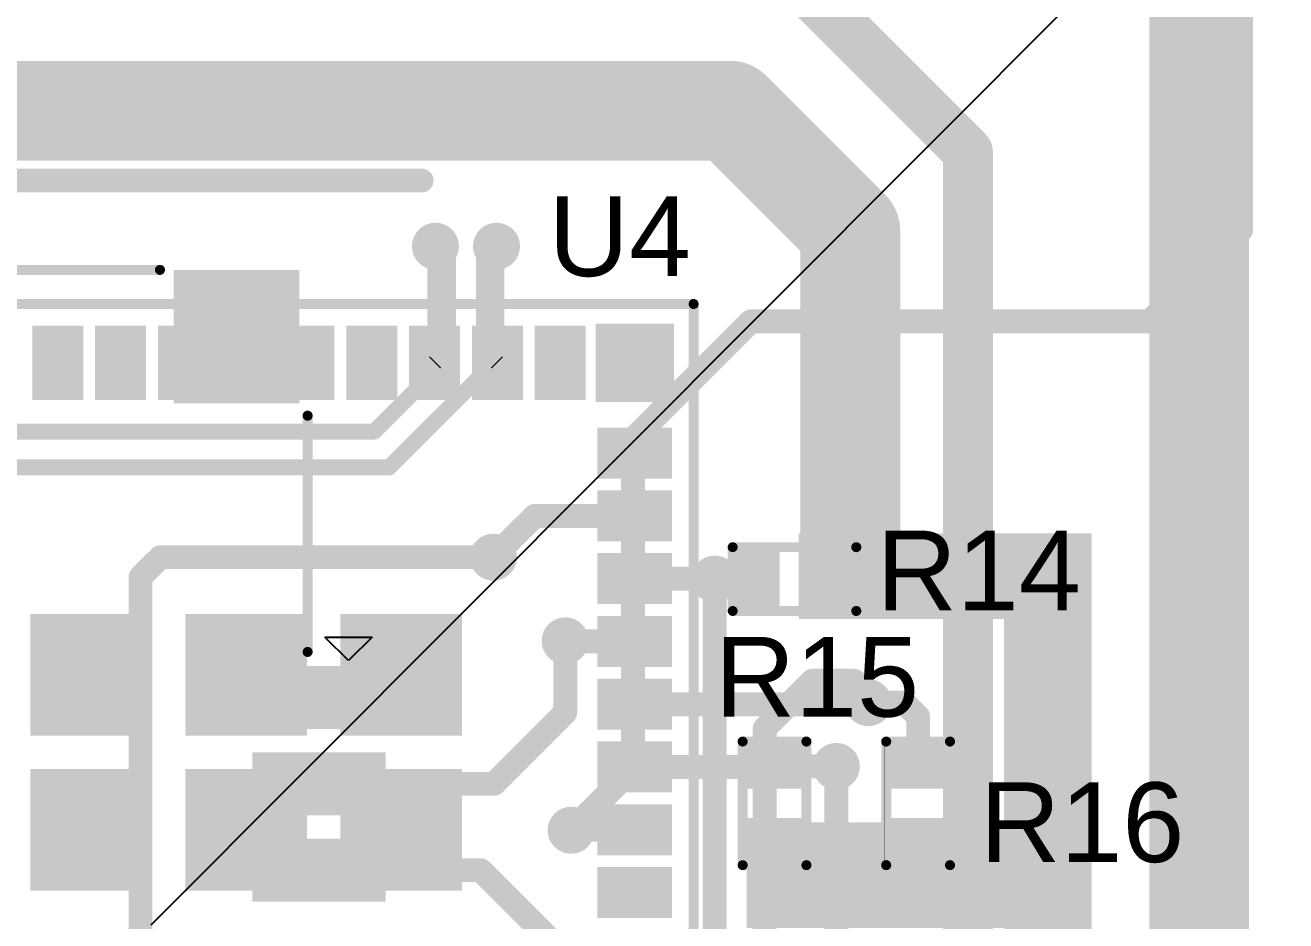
# Model space of a CAD drawing. Header units: inches. Extents: x 0 to 5376, y 0 to 5416.
# Drawn here: x 11.59 to 27.64, y 39.38 to 50.79 of the extents above; entities that cross this region are included whole.
import ezdxf

# ---------------------------------------------------------------- set-up
doc = ezdxf.new("R2010")
doc.units = ezdxf.units.IN
for name, color, linetype in [('Bottom Layer', 5, 'Continuous'), ('Bottom Overlay', 54, 'Continuous'), ('Bottom Paste', 16, 'Continuous'), ('Bottom Solder', 6, 'Continuous'), ('Layer 1', 16, 'Continuous'), ('Layer 2', 76, 'Continuous'), ('Top Layer', 1, 'Continuous'), ('Top Overlay', 2, 'Continuous'), ('Top Paste', 8, 'Continuous'), ('Top Solder', 216, 'Continuous'), ('Via Holes', 16, 'Continuous')]:
    doc.layers.add(name, color=color, linetype=linetype)
doc.styles.add('Arial', font='', dxfattribs={"height": 0.2})
doc.styles.get('Arial').set_extended_font_data('Arial')

msp = doc.modelspace()

# ---------------------------------------------------------------- hatches: boundary and pattern name
at = {"layer": 'Bottom Layer'}
h = msp.add_hatch(color=5, dxfattribs=at)
edge = h.paths.add_edge_path()
edge.add_arc((16.811, 47.973), 0.3, 0, 360)
h = msp.add_hatch(color=5, dxfattribs=at)
edge = h.paths.add_edge_path()
edge.add_arc((17.589, 47.973), 0.3, 0, 360)
for points in [[(13.528, 46.022), (13.528, 47.622), (15.028, 47.622), (15.028, 46.022)], [(14.528, 41.872), (14.528, 42.572), (16.128, 42.572), (16.128, 41.872)], [(14.528, 40.772), (14.528, 41.472), (16.128, 41.472), (16.128, 40.772)], [(14.528, 39.672), (14.528, 40.372), (16.128, 40.372), (16.128, 39.672)]]:
    msp.add_hatch(color=5, dxfattribs=at).paths.add_polyline_path(points)
h = msp.add_hatch(color=5, dxfattribs=at)
edge = h.paths.add_edge_path()
edge.add_arc((23.595, 45.585), 0.3, 0, 360)
h = msp.add_hatch(color=5, dxfattribs=at)
edge = h.paths.add_edge_path()
edge.add_arc((17.549, 44.011), 0.3, 0, 360)
h = msp.add_hatch(color=5, dxfattribs=at)
edge = h.paths.add_edge_path()
edge.add_arc((20.369, 43.731), 0.3, 0, 360)
h = msp.add_hatch(color=5, dxfattribs=at)
edge = h.paths.add_edge_path()
edge.add_arc((18.464, 42.944), 0.3, 0, 360)
h = msp.add_hatch(color=5, dxfattribs=at)
edge = h.paths.add_edge_path()
edge.add_arc((22.325, 42.156), 0.3, 0, 360)
h = msp.add_hatch(color=5, dxfattribs=at)
edge = h.paths.add_edge_path()
edge.add_arc((21.918, 41.344), 0.3, 0, 360)
h = msp.add_hatch(color=5, dxfattribs=at)
edge = h.paths.add_edge_path()
edge.add_arc((13.993, 40.937), 0.3, 0, 360)
h = msp.add_hatch(color=5, dxfattribs=at)
edge = h.paths.add_edge_path()
edge.add_arc((18.54, 40.531), 0.3, 0, 360)
h = msp.add_hatch(color=5, dxfattribs=at)
edge = h.paths.add_edge_path()
edge.add_arc((14.019, 40.124), 0.3, 0, 360)
at = {"layer": 'Bottom Paste'}
for points in [[(13.528, 46.022), (13.528, 47.622), (15.028, 47.622), (15.028, 46.022)], [(14.528, 41.872), (14.528, 42.572), (16.128, 42.572), (16.128, 41.872)], [(14.528, 40.772), (14.528, 41.472), (16.128, 41.472), (16.128, 40.772)], [(14.528, 39.672), (14.528, 40.372), (16.128, 40.372), (16.128, 39.672)]]:
    msp.add_hatch(color=16, dxfattribs=at).paths.add_polyline_path(points)
at = {"layer": 'Bottom Solder'}
for points in [[(13.478, 45.972), (13.478, 47.672), (15.078, 47.672), (15.078, 45.972)], [(14.478, 41.822), (14.478, 42.622), (16.178, 42.622), (16.178, 41.822)], [(14.478, 40.722), (14.478, 41.522), (16.178, 41.522), (16.178, 40.722)], [(14.478, 39.622), (14.478, 40.422), (16.178, 40.422), (16.178, 39.622)]]:
    msp.add_hatch(color=6, dxfattribs=at).paths.add_polyline_path(points)
at = {"layer": 'Layer 1'}
h = msp.add_hatch(color=16, dxfattribs=at)
edge = h.paths.add_edge_path()
edge.add_arc((16.811, 47.973), 0.3, 0, 360)
h = msp.add_hatch(color=16, dxfattribs=at)
edge = h.paths.add_edge_path()
edge.add_arc((17.589, 47.973), 0.3, 0, 360)
h = msp.add_hatch(color=16, dxfattribs=at)
edge = h.paths.add_edge_path()
edge.add_arc((23.595, 45.585), 0.3, 0, 360)
h = msp.add_hatch(color=16, dxfattribs=at)
edge = h.paths.add_edge_path()
edge.add_arc((17.549, 44.011), 0.3, 0, 360)
h = msp.add_hatch(color=16, dxfattribs=at)
edge = h.paths.add_edge_path()
edge.add_arc((20.369, 43.731), 0.3, 0, 360)
h = msp.add_hatch(color=16, dxfattribs=at)
edge = h.paths.add_edge_path()
edge.add_arc((18.464, 42.944), 0.3, 0, 360)
h = msp.add_hatch(color=16, dxfattribs=at)
edge = h.paths.add_edge_path()
edge.add_arc((22.325, 42.156), 0.3, 0, 360)
h = msp.add_hatch(color=16, dxfattribs=at)
edge = h.paths.add_edge_path()
edge.add_arc((21.918, 41.344), 0.3, 0, 360)
h = msp.add_hatch(color=16, dxfattribs=at)
edge = h.paths.add_edge_path()
edge.add_arc((13.993, 40.937), 0.3, 0, 360)
h = msp.add_hatch(color=16, dxfattribs=at)
edge = h.paths.add_edge_path()
edge.add_arc((18.54, 40.531), 0.3, 0, 360)
h = msp.add_hatch(color=16, dxfattribs=at)
edge = h.paths.add_edge_path()
edge.add_arc((14.019, 40.124), 0.3, 0, 360)
at = {"layer": 'Layer 2'}
h = msp.add_hatch(color=76, dxfattribs=at)
edge = h.paths.add_edge_path()
edge.add_arc((16.811, 47.973), 0.3, 0, 360)
h = msp.add_hatch(color=76, dxfattribs=at)
edge = h.paths.add_edge_path()
edge.add_arc((17.589, 47.973), 0.3, 0, 360)
h = msp.add_hatch(color=76, dxfattribs=at)
edge = h.paths.add_edge_path()
edge.add_arc((23.595, 45.585), 0.3, 0, 360)
h = msp.add_hatch(color=76, dxfattribs=at)
edge = h.paths.add_edge_path()
edge.add_arc((17.549, 44.011), 0.3, 0, 360)
h = msp.add_hatch(color=76, dxfattribs=at)
edge = h.paths.add_edge_path()
edge.add_arc((20.369, 43.731), 0.3, 0, 360)
h = msp.add_hatch(color=76, dxfattribs=at)
edge = h.paths.add_edge_path()
edge.add_arc((18.464, 42.944), 0.3, 0, 360)
h = msp.add_hatch(color=76, dxfattribs=at)
edge = h.paths.add_edge_path()
edge.add_arc((22.325, 42.156), 0.3, 0, 360)
h = msp.add_hatch(color=76, dxfattribs=at)
edge = h.paths.add_edge_path()
edge.add_arc((21.918, 41.344), 0.3, 0, 360)
h = msp.add_hatch(color=76, dxfattribs=at)
edge = h.paths.add_edge_path()
edge.add_arc((13.993, 40.937), 0.3, 0, 360)
h = msp.add_hatch(color=76, dxfattribs=at)
edge = h.paths.add_edge_path()
edge.add_arc((18.54, 40.531), 0.3, 0, 360)
h = msp.add_hatch(color=76, dxfattribs=at)
edge = h.paths.add_edge_path()
edge.add_arc((14.019, 40.124), 0.3, 0, 360)
at = {"layer": 'Top Layer'}
h = msp.add_hatch(color=1, dxfattribs=at)
edge = h.paths.add_edge_path()
edge.add_arc((16.811, 47.973), 0.3, 0, 360)
h = msp.add_hatch(color=1, dxfattribs=at)
edge = h.paths.add_edge_path()
edge.add_arc((17.589, 47.973), 0.3, 0, 360)
for points in [[(11.725, 46.062), (11.725, 46.912), (12.275, 46.912), (12.275, 46.062)], [(12.525, 46.062), (12.525, 46.912), (13.075, 46.912), (13.075, 46.062)], [(13.325, 46.062), (13.325, 46.912), (13.875, 46.912), (13.875, 46.062)], [(14.675, 46.912), (14.675, 46.062), (14.125, 46.062), (14.125, 46.912)], [(15.475, 46.912), (15.475, 46.062), (14.925, 46.062), (14.925, 46.912)], [(16.275, 46.912), (16.275, 46.062), (15.725, 46.062), (15.725, 46.912)], [(17.075, 46.912), (17.075, 46.062), (16.525, 46.062), (16.525, 46.912)], [(17.875, 46.912), (17.875, 46.062), (17.325, 46.062), (17.325, 46.912)], [(18.675, 46.912), (18.675, 46.062), (18.125, 46.062), (18.125, 46.912)], [(18.9, 46.037), (18.9, 46.937), (19.8, 46.937), (19.8, 46.037)], [(19.775, 45.062), (18.925, 45.062), (18.925, 45.612), (19.775, 45.612)], [(19.775, 44.262), (18.925, 44.262), (18.925, 44.812), (19.775, 44.812)], [(21.436, 43.223), (25.017, 43.223), (25.017, 44.315), (21.436, 44.315)], [(24.052, 30.752), (25.171, 30.752), (25.171, 44.315), (24.052, 44.315)], [(19.775, 43.462), (18.925, 43.462), (18.925, 44.012), (19.775, 44.012)], [(20.686, 43.414), (20.686, 44.049), (21.143, 44.049), (21.143, 43.414)], [(21.626, 43.414), (21.626, 44.049), (22.083, 44.049), (22.083, 43.414)], [(11.7, 41.787), (11.7, 43.237), (13.15, 43.237), (13.15, 41.787)], [(13.675, 41.787), (13.675, 43.237), (15.125, 43.237), (15.125, 41.787)], [(15.65, 41.787), (15.65, 43.237), (17.1, 43.237), (17.1, 41.787)], [(19.775, 42.662), (18.925, 42.662), (18.925, 43.212), (19.775, 43.212)], [(19.775, 41.862), (18.925, 41.862), (18.925, 42.412), (19.775, 42.412)], [(19.775, 41.062), (18.925, 41.062), (18.925, 41.612), (19.775, 41.612)], [(20.813, 41.572), (21.448, 41.572), (21.448, 41.115), (20.813, 41.115)], [(22.642, 41.572), (23.277, 41.572), (23.277, 41.115), (22.642, 41.115)], [(11.7, 39.812), (11.7, 41.262), (13.15, 41.262), (13.15, 39.812)], [(13.675, 39.812), (13.675, 41.262), (15.125, 41.262), (15.125, 39.812)], [(15.65, 39.812), (15.65, 41.262), (17.1, 41.262), (17.1, 39.812)], [(19.775, 40.262), (18.925, 40.262), (18.925, 40.812), (19.775, 40.812)], [(20.775, 39.286), (25.017, 39.286), (25.017, 40.632), (20.775, 40.632)], [(20.813, 40.632), (21.448, 40.632), (21.448, 40.175), (20.813, 40.175)], [(22.642, 40.632), (23.277, 40.632), (23.277, 40.175), (22.642, 40.175)], [(19.775, 39.462), (18.925, 39.462), (18.925, 40.012), (19.775, 40.012)]]:
    msp.add_hatch(color=1, dxfattribs=at).paths.add_polyline_path(points)
h = msp.add_hatch(color=1, dxfattribs=at)
edge = h.paths.add_edge_path()
edge.add_arc((23.595, 45.585), 0.3, 0, 360)
h = msp.add_hatch(color=1, dxfattribs=at)
edge = h.paths.add_edge_path()
edge.add_arc((17.549, 44.011), 0.3, 0, 360)
h = msp.add_hatch(color=1, dxfattribs=at)
edge = h.paths.add_edge_path()
edge.add_arc((20.369, 43.731), 0.3, 0, 360)
h = msp.add_hatch(color=1, dxfattribs=at)
edge = h.paths.add_edge_path()
edge.add_arc((18.464, 42.944), 0.3, 0, 360)
h = msp.add_hatch(color=1, dxfattribs=at)
edge = h.paths.add_edge_path()
edge.add_arc((22.325, 42.156), 0.3, 0, 360)
h = msp.add_hatch(color=1, dxfattribs=at)
edge = h.paths.add_edge_path()
edge.add_arc((21.918, 41.344), 0.3, 0, 360)
h = msp.add_hatch(color=1, dxfattribs=at)
edge = h.paths.add_edge_path()
edge.add_arc((13.993, 40.937), 0.3, 0, 360)
h = msp.add_hatch(color=1, dxfattribs=at)
edge = h.paths.add_edge_path()
edge.add_arc((18.54, 40.531), 0.3, 0, 360)
h = msp.add_hatch(color=1, dxfattribs=at)
edge = h.paths.add_edge_path()
edge.add_arc((14.019, 40.124), 0.3, 0, 360)
at = {"layer": 'Top Paste'}
for points in [[(11.725, 46.062), (11.725, 46.912), (12.275, 46.912), (12.275, 46.062)], [(12.525, 46.062), (12.525, 46.912), (13.075, 46.912), (13.075, 46.062)], [(13.325, 46.062), (13.325, 46.912), (13.875, 46.912), (13.875, 46.062)], [(14.675, 46.912), (14.675, 46.062), (14.125, 46.062), (14.125, 46.912)], [(15.475, 46.912), (15.475, 46.062), (14.925, 46.062), (14.925, 46.912)], [(16.275, 46.912), (16.275, 46.062), (15.725, 46.062), (15.725, 46.912)], [(17.075, 46.912), (17.075, 46.062), (16.525, 46.062), (16.525, 46.912)], [(17.875, 46.912), (17.875, 46.062), (17.325, 46.062), (17.325, 46.912)], [(18.675, 46.912), (18.675, 46.062), (18.125, 46.062), (18.125, 46.912)], [(18.9, 46.037), (18.9, 46.937), (19.8, 46.937), (19.8, 46.037)], [(19.775, 45.062), (18.925, 45.062), (18.925, 45.612), (19.775, 45.612)], [(19.775, 44.262), (18.925, 44.262), (18.925, 44.812), (19.775, 44.812)], [(19.775, 43.462), (18.925, 43.462), (18.925, 44.012), (19.775, 44.012)], [(20.686, 43.414), (20.686, 44.049), (21.143, 44.049), (21.143, 43.414)], [(21.626, 43.414), (21.626, 44.049), (22.083, 44.049), (22.083, 43.414)], [(11.7, 41.787), (11.7, 43.237), (13.15, 43.237), (13.15, 41.787)], [(13.675, 41.787), (13.675, 43.237), (15.125, 43.237), (15.125, 41.787)], [(15.65, 41.787), (15.65, 43.237), (17.1, 43.237), (17.1, 41.787)], [(19.775, 42.662), (18.925, 42.662), (18.925, 43.212), (19.775, 43.212)], [(19.775, 41.862), (18.925, 41.862), (18.925, 42.412), (19.775, 42.412)], [(19.775, 41.062), (18.925, 41.062), (18.925, 41.612), (19.775, 41.612)], [(20.813, 41.572), (21.448, 41.572), (21.448, 41.115), (20.813, 41.115)], [(22.642, 41.572), (23.277, 41.572), (23.277, 41.115), (22.642, 41.115)], [(11.7, 39.812), (11.7, 41.262), (13.15, 41.262), (13.15, 39.812)], [(13.675, 39.812), (13.675, 41.262), (15.125, 41.262), (15.125, 39.812)], [(15.65, 39.812), (15.65, 41.262), (17.1, 41.262), (17.1, 39.812)], [(19.775, 40.262), (18.925, 40.262), (18.925, 40.812), (19.775, 40.812)], [(20.813, 40.632), (21.448, 40.632), (21.448, 40.175), (20.813, 40.175)], [(22.642, 40.632), (23.277, 40.632), (23.277, 40.175), (22.642, 40.175)], [(19.775, 39.462), (18.925, 39.462), (18.925, 40.012), (19.775, 40.012)]]:
    msp.add_hatch(color=8, dxfattribs=at).paths.add_polyline_path(points)
at = {"layer": 'Top Solder'}
for points in [[(11.675, 46.012), (11.675, 46.962), (12.325, 46.962), (12.325, 46.012)], [(12.475, 46.012), (12.475, 46.962), (13.125, 46.962), (13.125, 46.012)], [(13.275, 46.012), (13.275, 46.962), (13.925, 46.962), (13.925, 46.012)], [(14.725, 46.962), (14.725, 46.012), (14.075, 46.012), (14.075, 46.962)], [(15.525, 46.962), (15.525, 46.012), (14.875, 46.012), (14.875, 46.962)], [(16.325, 46.962), (16.325, 46.012), (15.675, 46.012), (15.675, 46.962)], [(17.125, 46.962), (17.125, 46.012), (16.475, 46.012), (16.475, 46.962)], [(17.925, 46.962), (17.925, 46.012), (17.275, 46.012), (17.275, 46.962)], [(18.725, 46.962), (18.725, 46.012), (18.075, 46.012), (18.075, 46.962)], [(18.85, 45.987), (18.85, 46.987), (19.85, 46.987), (19.85, 45.987)], [(19.825, 45.012), (18.875, 45.012), (18.875, 45.662), (19.825, 45.662)], [(19.825, 44.212), (18.875, 44.212), (18.875, 44.862), (19.825, 44.862)], [(19.825, 43.412), (18.875, 43.412), (18.875, 44.062), (19.825, 44.062)], [(20.631, 43.359), (20.631, 44.104), (21.198, 44.104), (21.198, 43.359)], [(21.571, 43.359), (21.571, 44.104), (22.138, 44.104), (22.138, 43.359)], [(11.65, 41.737), (11.65, 43.287), (13.2, 43.287), (13.2, 41.737)], [(13.625, 41.737), (13.625, 43.287), (15.175, 43.287), (15.175, 41.737)], [(15.6, 41.737), (15.6, 43.287), (17.15, 43.287), (17.15, 41.737)], [(19.825, 42.612), (18.875, 42.612), (18.875, 43.262), (19.825, 43.262)], [(19.825, 41.812), (18.875, 41.812), (18.875, 42.462), (19.825, 42.462)], [(19.825, 41.012), (18.875, 41.012), (18.875, 41.662), (19.825, 41.662)], [(20.758, 41.627), (21.503, 41.627), (21.503, 41.06), (20.758, 41.06)], [(22.587, 41.627), (23.332, 41.627), (23.332, 41.06), (22.587, 41.06)], [(11.65, 39.762), (11.65, 41.312), (13.2, 41.312), (13.2, 39.762)], [(13.625, 39.762), (13.625, 41.312), (15.175, 41.312), (15.175, 39.762)], [(15.6, 39.762), (15.6, 41.312), (17.15, 41.312), (17.15, 39.762)], [(19.825, 40.212), (18.875, 40.212), (18.875, 40.862), (19.825, 40.862)], [(20.758, 40.687), (21.503, 40.687), (21.503, 40.12), (20.758, 40.12)], [(22.587, 40.687), (23.332, 40.687), (23.332, 40.12), (22.587, 40.12)], [(19.825, 39.412), (18.875, 39.412), (18.875, 40.062), (19.825, 40.062)]]:
    msp.add_hatch(color=216, dxfattribs=at).paths.add_polyline_path(points)
at = {"layer": 'Via Holes'}
h = msp.add_hatch(color=7, dxfattribs=at)
edge = h.paths.add_edge_path()
edge.add_arc((16.811, 47.973), 0.15, 0, 360)
h = msp.add_hatch(color=7, dxfattribs=at)
edge = h.paths.add_edge_path()
edge.add_arc((17.589, 47.973), 0.15, 0, 360)
h = msp.add_hatch(color=7, dxfattribs=at)
edge = h.paths.add_edge_path()
edge.add_arc((23.595, 45.585), 0.15, 0, 360)
h = msp.add_hatch(color=7, dxfattribs=at)
edge = h.paths.add_edge_path()
edge.add_arc((17.549, 44.011), 0.15, 0, 360)
h = msp.add_hatch(color=7, dxfattribs=at)
edge = h.paths.add_edge_path()
edge.add_arc((20.369, 43.731), 0.15, 0, 360)
h = msp.add_hatch(color=7, dxfattribs=at)
edge = h.paths.add_edge_path()
edge.add_arc((18.464, 42.944), 0.15, 0, 360)
h = msp.add_hatch(color=7, dxfattribs=at)
edge = h.paths.add_edge_path()
edge.add_arc((22.325, 42.156), 0.15, 0, 360)
h = msp.add_hatch(color=7, dxfattribs=at)
edge = h.paths.add_edge_path()
edge.add_arc((21.918, 41.344), 0.15, 0, 360)
h = msp.add_hatch(color=7, dxfattribs=at)
edge = h.paths.add_edge_path()
edge.add_arc((13.993, 40.937), 0.15, 0, 360)
h = msp.add_hatch(color=7, dxfattribs=at)
edge = h.paths.add_edge_path()
edge.add_arc((18.54, 40.531), 0.15, 0, 360)
h = msp.add_hatch(color=7, dxfattribs=at)
edge = h.paths.add_edge_path()
edge.add_arc((14.019, 40.124), 0.15, 0, 360)

# ---------------------------------------------------------------- linework, layer by layer
at = {"layer": 'Bottom Layer'}
for points, const_width in [([(27.074, 48.182), (27.074, 55.296)], 0.305), ([(5.079, 49.929), (12.673, 49.929)], 0.305), ([(4.848, 49.37), (14.654, 49.37)], 0.305), ([(4.617, 48.811), (16.635, 48.811)], 0.305), ([(25.908, 47.015), (27.074, 48.182)], 0.305), ([(16.811, 47.973), (16.971, 47.813)], 0.203), ([(17.428, 47.813), (17.589, 47.973)], 0.203), ([(16.971, 46.551), (16.971, 47.813)], 0.203), ([(17.428, 46.361), (17.428, 47.813)], 0.203), ([(19.327, 45.515), (20.828, 47.015)], 0.305), ([(20.828, 47.015), (25.908, 47.015)], 0.305), ([(16.031, 45.611), (16.971, 46.551)], 0.203), ([(16.221, 45.154), (17.428, 46.361)], 0.203), ([(23.595, 36.086), (23.595, 45.585)], 0.635), ([(10.731, 45.611), (16.031, 45.611)], 0.203), ([(19.327, 41.318), (19.327, 45.515)], 0.305), ([(10.92, 45.154), (16.221, 45.154)], 0.203), ([(13.054, 43.757), (13.308, 44.011)], 0.305), ([(13.308, 44.011), (17.549, 44.011)], 0.305), ([(13.054, 36.365), (13.054, 43.757)], 0.305), ([(20.369, 38.55), (20.369, 43.731)], 0.305), ([(18.464, 42.029), (18.464, 42.944)], 0.305), ([(21.004, 41.826), (21.613, 42.436)], 0.305), ([(21.613, 42.436), (22.147, 42.436)], 0.305), ([(22.147, 42.436), (22.325, 42.258)], 0.305), ([(22.325, 42.156), (22.325, 42.258)], 0.305), ([(17.556, 41.122), (18.464, 42.029)], 0.305), ([(21.004, 36.975), (21.004, 41.826)], 0.305), ([(18.54, 40.531), (19.327, 41.318)], 0.305), ([(21.918, 36.949), (21.918, 41.344)], 0.305), ([(15.328, 41.122), (17.556, 41.122)], 0.305), ([(15.328, 40.022), (17.386, 40.022)], 0.305), ([(17.386, 40.022), (18.464, 38.944)], 0.305)]:
    msp.add_lwpolyline(points, dxfattribs=dict(at, const_width=const_width))
for points, const_width in [([(12.596, 49.929, 1), (12.749, 49.929, 1)], 0.152), ([(14.578, 49.37, 1), (14.73, 49.37, 1)], 0.152), ([(16.559, 48.811, 1), (16.711, 48.811, 1)], 0.152), ([(26.998, 48.182, 1), (27.151, 48.182, 1)], 0.152), ([(26.998, 48.182, 1), (27.151, 48.182, 1)], 0.152), ([(16.76, 47.973, 1), (16.862, 47.973, 1)], 0.102), ([(17.538, 47.973, 1), (17.64, 47.973, 1)], 0.102), ([(16.92, 47.813, 1), (17.022, 47.813, 1)], 0.102), ([(16.92, 47.813, 1), (17.022, 47.813, 1)], 0.102), ([(17.378, 47.813, 1), (17.479, 47.813, 1)], 0.102), ([(17.378, 47.813, 1), (17.479, 47.813, 1)], 0.102), ([(20.752, 47.015, 1), (20.904, 47.015, 1)], 0.152), ([(20.752, 47.015, 1), (20.904, 47.015, 1)], 0.152), ([(25.832, 47.015, 1), (25.984, 47.015, 1)], 0.152), ([(25.832, 47.015, 1), (25.984, 47.015, 1)], 0.152), ([(16.92, 46.551, 1), (17.022, 46.551, 1)], 0.102), ([(16.92, 46.551, 1), (17.022, 46.551, 1)], 0.102), ([(17.378, 46.361, 1), (17.479, 46.361, 1)], 0.102), ([(17.378, 46.361, 1), (17.479, 46.361, 1)], 0.102), ([(23.436, 45.585, 1), (23.753, 45.585, 1)], 0.318), ([(15.981, 45.611, 1), (16.082, 45.611, 1)], 0.102), ([(15.981, 45.611, 1), (16.082, 45.611, 1)], 0.102), ([(19.251, 45.515, 1), (19.404, 45.515, 1)], 0.152), ([(19.251, 45.515, 1), (19.404, 45.515, 1)], 0.152), ([(16.17, 45.154, 1), (16.272, 45.154, 1)], 0.102), ([(16.17, 45.154, 1), (16.272, 45.154, 1)], 0.102), ([(13.231, 44.011, 1), (13.384, 44.011, 1)], 0.152), ([(13.231, 44.011, 1), (13.384, 44.011, 1)], 0.152), ([(17.473, 44.011, 1), (17.626, 44.011, 1)], 0.152), ([(12.977, 43.757, 1), (13.13, 43.757, 1)], 0.152), ([(12.977, 43.757, 1), (13.13, 43.757, 1)], 0.152), ([(20.293, 43.731, 1), (20.445, 43.731, 1)], 0.152), ([(18.388, 42.944, 1), (18.54, 42.944, 1)], 0.152), ([(21.537, 42.436, 1), (21.69, 42.436, 1)], 0.152), ([(21.537, 42.436, 1), (21.69, 42.436, 1)], 0.152), ([(22.071, 42.436, 1), (22.223, 42.436, 1)], 0.152), ([(22.071, 42.436, 1), (22.223, 42.436, 1)], 0.152), ([(22.248, 42.258, 1), (22.401, 42.258, 1)], 0.152), ([(22.248, 42.258, 1), (22.401, 42.258, 1)], 0.152), ([(22.248, 42.156, 1), (22.401, 42.156, 1)], 0.152), ([(18.388, 42.029, 1), (18.54, 42.029, 1)], 0.152), ([(18.388, 42.029, 1), (18.54, 42.029, 1)], 0.152), ([(20.928, 41.826, 1), (21.08, 41.826, 1)], 0.152), ([(20.928, 41.826, 1), (21.08, 41.826, 1)], 0.152), ([(19.251, 41.318, 1), (19.404, 41.318, 1)], 0.152), ([(19.251, 41.318, 1), (19.404, 41.318, 1)], 0.152), ([(21.842, 41.344, 1), (21.994, 41.344, 1)], 0.152), ([(15.252, 41.122, 1), (15.404, 41.122, 1)], 0.152), ([(17.48, 41.122, 1), (17.633, 41.122, 1)], 0.152), ([(17.48, 41.122, 1), (17.633, 41.122, 1)], 0.152), ([(18.464, 40.531, 1), (18.616, 40.531, 1)], 0.152), ([(15.252, 40.022, 1), (15.404, 40.022, 1)], 0.152), ([(17.309, 40.022, 1), (17.462, 40.022, 1)], 0.152), ([(17.309, 40.022, 1), (17.462, 40.022, 1)], 0.152)]:
    msp.add_lwpolyline(points, format="xyb", close=True, dxfattribs=dict(at, const_width=const_width))
at = {"layer": 'Bottom Overlay'}
for p, q in [((15.704, 42.692), (15.404, 42.992)), ((15.404, 42.992), (16.004, 42.992)), ((16.004, 42.992), (15.704, 42.692))]:
    msp.add_line(p, q, dxfattribs=at)
at = {"layer": 'Bottom Overlay', "const_width": 0.127}
for points in [[(6.359, 47.672), (13.302, 47.672)], [(15.183, 42.803), (15.183, 45.814)]]:
    msp.add_lwpolyline(points, dxfattribs=at)
at = {"layer": 'Bottom Overlay', "const_width": 0.0635}
for points in [[(13.27, 47.672, 1), (13.334, 47.672, 1)], [(15.151, 45.814, 1), (15.215, 45.814, 1)], [(15.151, 42.803, 1), (15.215, 42.803, 1)]]:
    msp.add_lwpolyline(points, format="xyb", close=True, dxfattribs=at)
at = {"layer": 'Top Layer'}
for points, const_width in [([(26.541, 32.789), (26.541, 51.681)], 1.27), ([(21.565, 51.206), (23.595, 49.176)], 0.635), ([(5.408, 49.7), (20.572, 49.7)], 1.27), ([(20.572, 49.7), (22.096, 48.176)], 1.27), ([(23.595, 45.585), (23.595, 49.176)], 0.635), ([(22.096, 44.036), (22.096, 48.176)], 1.27), ([(16.811, 46.498), (16.811, 47.973)], 0.203), ([(17.589, 46.498), (17.589, 47.973)], 0.203), ([(16.8, 46.487), (16.811, 46.498)], 0.203), ([(17.589, 46.498), (17.6, 46.487)], 0.203), ([(17.549, 44.011), (18.076, 44.537)], 0.305), ([(18.076, 44.537), (19.35, 44.537)], 0.305), ([(19.35, 43.737), (20.909, 43.737)], 0.305), ([(20.909, 43.737), (20.915, 43.731)], 0.305), ([(18.464, 42.969), (18.48, 42.969)], 0.305), ([(18.48, 42.969), (18.512, 42.937)], 0.305), ([(18.512, 42.937), (19.35, 42.937)], 0.305), ([(19.35, 42.137), (22.305, 42.137)], 0.305), ([(22.325, 42.156), (22.782, 42.156)], 0.305), ([(22.782, 42.156), (22.96, 41.979)], 0.305), ([(22.96, 41.344), (22.96, 41.979)], 0.305), ([(19.35, 41.337), (20.997, 41.337)], 0.305), ([(21.131, 41.344), (21.918, 41.344)], 0.305), ([(18.54, 40.531), (18.546, 40.537)], 0.305), ([(18.546, 40.537), (19.35, 40.537)], 0.305), ([(21.131, 40.404), (22.96, 40.404)], 0.305), ([(22.787, 40.231), (22.96, 40.404)], 0.305), ([(22.787, 39.794), (22.787, 40.231)], 0.305)]:
    msp.add_lwpolyline(points, dxfattribs=dict(at, const_width=const_width))
for points, const_width in [([(20.254, 49.7, 1), (20.889, 49.7, 1)], 0.635), ([(20.254, 49.7, 1), (20.889, 49.7, 1)], 0.635), ([(23.436, 49.176, 1), (23.753, 49.176, 1)], 0.318), ([(23.436, 49.176, 1), (23.753, 49.176, 1)], 0.318), ([(21.778, 48.176, 1), (22.413, 48.176, 1)], 0.635), ([(21.778, 48.176, 1), (22.413, 48.176, 1)], 0.635), ([(16.76, 47.973, 1), (16.862, 47.973, 1)], 0.102), ([(17.538, 47.973, 1), (17.64, 47.973, 1)], 0.102), ([(16.749, 46.487, 1), (16.851, 46.487, 1)], 0.102), ([(16.76, 46.498, 1), (16.862, 46.498, 1)], 0.102), ([(16.76, 46.498, 1), (16.862, 46.498, 1)], 0.102), ([(17.538, 46.498, 1), (17.64, 46.498, 1)], 0.102), ([(17.538, 46.498, 1), (17.64, 46.498, 1)], 0.102), ([(17.549, 46.487, 1), (17.651, 46.487, 1)], 0.102), ([(23.436, 45.585, 1), (23.753, 45.585, 1)], 0.318), ([(18, 44.537, 1), (18.152, 44.537, 1)], 0.152), ([(18, 44.537, 1), (18.152, 44.537, 1)], 0.152), ([(19.274, 44.537, 1), (19.426, 44.537, 1)], 0.152), ([(21.778, 44.036, 1), (22.413, 44.036, 1)], 0.635), ([(17.473, 44.011, 1), (17.626, 44.011, 1)], 0.152), ([(19.274, 43.737, 1), (19.426, 43.737, 1)], 0.152), ([(20.833, 43.737, 1), (20.985, 43.737, 1)], 0.152), ([(20.833, 43.737, 1), (20.985, 43.737, 1)], 0.152), ([(20.839, 43.731, 1), (20.991, 43.731, 1)], 0.152), ([(18.388, 42.969, 1), (18.54, 42.969, 1)], 0.152), ([(18.404, 42.969, 1), (18.556, 42.969, 1)], 0.152), ([(18.404, 42.969, 1), (18.556, 42.969, 1)], 0.152), ([(18.436, 42.937, 1), (18.588, 42.937, 1)], 0.152), ([(18.436, 42.937, 1), (18.588, 42.937, 1)], 0.152), ([(19.274, 42.937, 1), (19.426, 42.937, 1)], 0.152), ([(19.274, 42.137, 1), (19.426, 42.137, 1)], 0.152), ([(22.229, 42.137, 1), (22.381, 42.137, 1)], 0.152), ([(22.248, 42.156, 1), (22.401, 42.156, 1)], 0.152), ([(22.706, 42.156, 1), (22.858, 42.156, 1)], 0.152), ([(22.706, 42.156, 1), (22.858, 42.156, 1)], 0.152), ([(22.883, 41.979, 1), (23.036, 41.979, 1)], 0.152), ([(22.883, 41.979, 1), (23.036, 41.979, 1)], 0.152), ([(19.274, 41.337, 1), (19.426, 41.337, 1)], 0.152), ([(20.921, 41.337, 1), (21.074, 41.337, 1)], 0.152), ([(21.055, 41.344, 1), (21.207, 41.344, 1)], 0.152), ([(21.842, 41.344, 1), (21.994, 41.344, 1)], 0.152), ([(22.883, 41.344, 1), (23.036, 41.344, 1)], 0.152), ([(18.464, 40.531, 1), (18.616, 40.531, 1)], 0.152), ([(18.47, 40.537, 1), (18.623, 40.537, 1)], 0.152), ([(18.47, 40.537, 1), (18.623, 40.537, 1)], 0.152), ([(19.274, 40.537, 1), (19.426, 40.537, 1)], 0.152), ([(21.055, 40.404, 1), (21.207, 40.404, 1)], 0.152), ([(22.883, 40.404, 1), (23.036, 40.404, 1)], 0.152), ([(22.883, 40.404, 1), (23.036, 40.404, 1)], 0.152), ([(22.71, 40.231, 1), (22.863, 40.231, 1)], 0.152), ([(22.71, 40.231, 1), (22.863, 40.231, 1)], 0.152), ([(22.71, 39.794, 1), (22.863, 39.794, 1)], 0.152)]:
    msp.add_lwpolyline(points, format="xyb", close=True, dxfattribs=dict(at, const_width=const_width))
at = {"layer": 'Top Overlay'}
for points, const_width in [([(7.4, 47.237), (20.1, 47.237)], 0.127), ([(20.1, 33.837), (20.1, 47.237)], 0.127), ([(20.597, 44.138), (22.172, 44.138)], 0.127), ([(20.597, 43.325), (20.597, 44.138)], 0.127), ([(22.172, 43.325), (22.172, 44.138)], 0.127), ([(20.597, 43.325), (22.172, 43.325)], 0.127), ([(20.572, 43.299), (22.198, 43.299)], 0.00323), ([(20.724, 41.661), (21.537, 41.661)], 0.127), ([(20.724, 40.086), (20.724, 41.661)], 0.127), ([(20.699, 40.061), (20.699, 41.687)], 0.00323), ([(21.537, 40.086), (21.537, 41.661)], 0.127), ([(22.553, 41.661), (23.366, 41.661)], 0.127), ([(22.553, 40.086), (22.553, 41.661)], 0.127), ([(22.528, 40.061), (22.528, 41.687)], 0.00323), ([(23.366, 40.086), (23.366, 41.661)], 0.127), ([(20.724, 40.086), (21.537, 40.086)], 0.127), ([(22.553, 40.086), (23.366, 40.086)], 0.127)]:
    msp.add_lwpolyline(points, dxfattribs=dict(at, const_width=const_width))
for points, const_width in [([(20.068, 47.237, 1), (20.132, 47.237, 1)], 0.0635), ([(20.068, 47.237, 1), (20.132, 47.237, 1)], 0.0635), ([(20.566, 44.138, 1), (20.629, 44.138, 1)], 0.0635), ([(20.566, 44.138, 1), (20.629, 44.138, 1)], 0.0635), ([(22.14, 44.138, 1), (22.204, 44.138, 1)], 0.0635), ([(22.14, 44.138, 1), (22.204, 44.138, 1)], 0.0635), ([(20.566, 43.325, 1), (20.629, 43.325, 1)], 0.0635), ([(20.566, 43.325, 1), (20.629, 43.325, 1)], 0.0635), ([(22.14, 43.325, 1), (22.204, 43.325, 1)], 0.0635), ([(22.14, 43.325, 1), (22.204, 43.325, 1)], 0.0635), ([(20.571, 43.299, 1), (20.573, 43.299, 1)], 0.00161), ([(22.197, 43.299, 1), (22.198, 43.299, 1)], 0.00161), ([(20.693, 41.661, 1), (20.756, 41.661, 1)], 0.0635), ([(20.693, 41.661, 1), (20.756, 41.661, 1)], 0.0635), ([(20.698, 41.687, 1), (20.7, 41.687, 1)], 0.00161), ([(21.505, 41.661, 1), (21.569, 41.661, 1)], 0.0635), ([(21.505, 41.661, 1), (21.569, 41.661, 1)], 0.0635), ([(22.521, 41.661, 1), (22.585, 41.661, 1)], 0.0635), ([(22.521, 41.661, 1), (22.585, 41.661, 1)], 0.0635), ([(22.527, 41.687, 1), (22.529, 41.687, 1)], 0.00161), ([(23.334, 41.661, 1), (23.398, 41.661, 1)], 0.0635), ([(23.334, 41.661, 1), (23.398, 41.661, 1)], 0.0635), ([(20.693, 40.086, 1), (20.756, 40.086, 1)], 0.0635), ([(20.693, 40.086, 1), (20.756, 40.086, 1)], 0.0635), ([(21.505, 40.086, 1), (21.569, 40.086, 1)], 0.0635), ([(21.505, 40.086, 1), (21.569, 40.086, 1)], 0.0635), ([(22.521, 40.086, 1), (22.585, 40.086, 1)], 0.0635), ([(22.521, 40.086, 1), (22.585, 40.086, 1)], 0.0635), ([(23.334, 40.086, 1), (23.398, 40.086, 1)], 0.0635), ([(23.334, 40.086, 1), (23.398, 40.086, 1)], 0.0635), ([(20.698, 40.061, 1), (20.7, 40.061, 1)], 0.00161), ([(22.527, 40.061, 1), (22.529, 40.061, 1)], 0.00161)]:
    msp.add_lwpolyline(points, format="xyb", close=True, dxfattribs=dict(at, const_width=const_width))
at = {"layer": 'Top Solder'}
msp.add_line((13.188, 39.325), (5375.917, 5416.349), dxfattribs=at)

# ---------------------------------------------------------------- texts
at = {"layer": 'Top Overlay', "style": 'Arial'}
for s, p in [('U4', (18.252, 47.592)), ('R14', (22.429, 43.333)), ('R15', (20.369, 41.979)), ('R16', (23.747, 40.125))]:
    msp.add_text(s, height=1.016, dxfattribs=at).set_placement(p)

doc.saveas('drawing.dxf')
